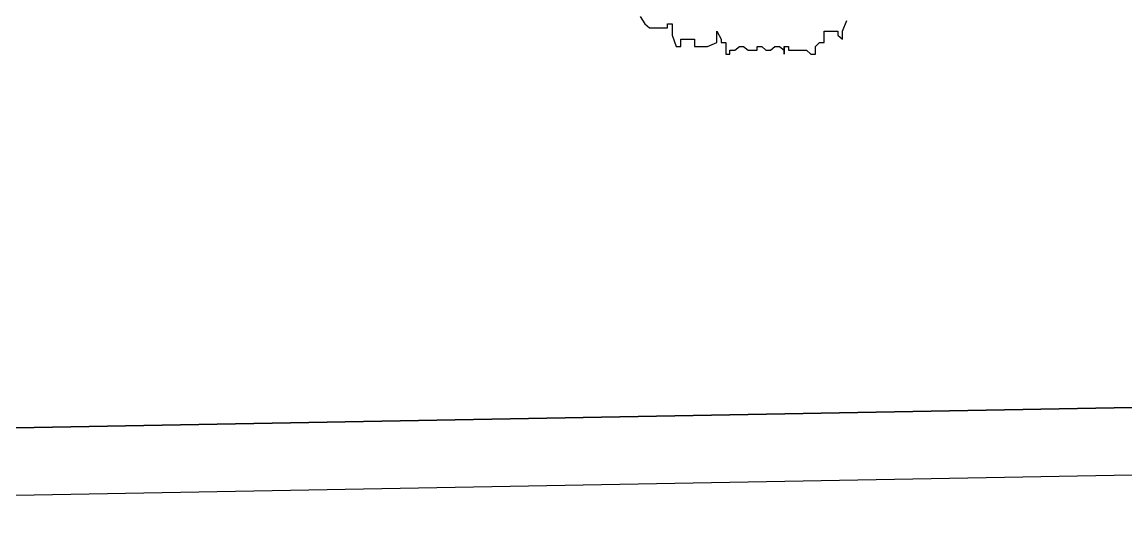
# Model space of a CAD drawing. Extents: x -30 to 1202, y 231 to 898.
# Drawn here: x 53.123 to 58.007, y 439.516 to 441.733 of the extents above; entities that cross this region are included whole.
import ezdxf

# ---------------------------------------------------------------- set-up
doc = ezdxf.new("R2010")
doc.units = 0
doc.header["$LTSCALE"] = 0.04
doc.layers.get('0').update_dxf_attribs({"linetype": 'CONTINUOUS'})
for name, color, linetype in [('CONTORXXNP----00', 255, 'CONTINUOUS'), ('PISO', 1, 'CONTINUOUS'), ('VISTA', 2, 'CONTINUOUS')]:
    doc.layers.add(name, color=color, linetype=linetype)
doc.styles.get("Standard").update_dxf_attribs({"font": 'romans.shx'})

# ---------------------------------------------------------------- blocks, each defined once
blk = doc.blocks.new('ARB3')
at = {"color": 0}
for p, q in [((0.4857, 0.1015), (0.4696, 0.1076)), ((0.4973, 0.1015), (0.4857, 0.1015)), ((0.4915, 0.0945), (0.4973, 0.1015)), ((0.4857, 0.0745), (0.4857, 0.0945)), ((0.4857, 0.0945), (0.4915, 0.0945)), ((0.5025, 0.0745), (0.4857, 0.0745)), ((0.5025, 0.0676), (0.5025, 0.0745)), ((0.5083, 0.0615), (0.5025, 0.0676)), ((0.5193, 0.0615), (0.5083, 0.0615)), ((0.5135, 0.0484), (0.5193, 0.0546)), ((0.5193, 0.0546), (0.5193, 0.0615)), ((0.5135, 0.0215), (0.5135, 0.0484)), ((0.5083, 0.0153), (0.5083, 0.0215)), ((0.5083, 0.0215), (0.5135, 0.0215)), ((0.5083, 0.0084), (0.5135, 0.0153)), ((0.5193, 0.0153), (0.5083, 0.0153)), ((0.5083, 0.0015), (0.5083, 0.0084)), ((0.5135, -0.0047), (0.5083, 0.0015)), ((0.5135, 0.0153), (0.5193, 0.0153)), ((0.5083, -0.0177), (0.5135, -0.0116)), ((0.5135, -0.0116), (0.5135, -0.0047)), ((0.5083, -0.0247), (0.5083, -0.0177)), ((0.5135, -0.0247), (0.5083, -0.0247)), ((0.5135, -0.0377), (0.5135, -0.0247)), ((0.5083, -0.0446), (0.5135, -0.0377)), ((0.5083, -0.0508), (0.5083, -0.0446)), ((0.5135, -0.0577), (0.5083, -0.0508)), ((0.5135, -0.0646), (0.5135, -0.0577)), ((0.5193, -0.0646), (0.5135, -0.0646)), ((0.5193, -0.0708), (0.5193, -0.0646)), ((0.4857, -0.0839), (0.4973, -0.0777)), ((0.4973, -0.0777), (0.5025, -0.0777)), ((0.5025, -0.0777), (0.5025, -0.0708)), ((0.5025, -0.0708), (0.5193, -0.0708)), ((0.5025, -0.0839), (0.4857, -0.0839)), ((0.5083, -0.0977), (0.5025, -0.0839)), ((0.5083, -0.1169), (0.5083, -0.0977)), ((0.4973, -0.1369), (0.4973, -0.1169)), ((0.4973, -0.1169), (0.5083, -0.1169)), ((0.4915, -0.15), (0.5083, -0.1438)), ((0.5083, -0.1369), (0.4973, -0.1369)), ((0.5083, -0.1438), (0.5083, -0.1369)), ((0.4747, -0.1569), (0.4747, -0.15)), ((0.4747, -0.15), (0.4915, -0.15)), ((0.4805, -0.1569), (0.4747, -0.1569)), ((0.4805, -0.1831), (0.4805, -0.1569)), ((0.4638, -0.1969), (0.4747, -0.19)), ((0.4747, -0.19), (0.4805, -0.1831))]:
    blk.add_line(p, q, dxfattribs=at)
at = {"layer": 'CONTORXXNP----00'}
for p, q in [((0.4857, 0.1015), (0.4696, 0.1076)), ((0.4973, 0.1015), (0.4857, 0.1015)), ((0.4915, 0.0945), (0.4973, 0.1015)), ((0.4857, 0.0945), (0.4915, 0.0945)), ((0.4857, 0.0745), (0.4857, 0.0945)), ((0.5025, 0.0745), (0.4857, 0.0745)), ((0.5025, 0.0676), (0.5025, 0.0745)), ((0.5083, 0.0615), (0.5025, 0.0676)), ((0.5193, 0.0615), (0.5083, 0.0615)), ((0.5135, 0.0484), (0.5193, 0.0546)), ((0.5193, 0.0546), (0.5193, 0.0615)), ((0.5135, 0.0215), (0.5135, 0.0484)), ((0.5083, 0.0215), (0.5135, 0.0215)), ((0.5083, 0.0153), (0.5083, 0.0215)), ((0.5083, 0.0153), (0.5135, 0.0153)), ((0.5083, 0.0084), (0.5135, 0.0153)), ((0.5083, 0.0015), (0.5083, 0.0084)), ((0.5135, -0.0047), (0.5083, 0.0015)), ((0.5083, -0.0177), (0.5135, -0.0116)), ((0.5135, -0.0116), (0.5135, -0.0047)), ((0.5083, -0.0247), (0.5083, -0.0177)), ((0.5135, -0.0247), (0.5083, -0.0247)), ((0.5135, -0.0377), (0.5135, -0.0247)), ((0.5083, -0.0446), (0.5135, -0.0377)), ((0.5083, -0.0508), (0.5083, -0.0446)), ((0.5135, -0.0577), (0.5083, -0.0508)), ((0.5135, -0.0646), (0.5135, -0.0577)), ((0.5193, -0.0646), (0.5135, -0.0646)), ((0.5193, -0.0708), (0.5193, -0.0646)), ((0.4857, -0.0839), (0.4973, -0.0777)), ((0.4973, -0.0777), (0.5025, -0.0777)), ((0.5025, -0.0708), (0.5193, -0.0708)), ((0.5025, -0.0777), (0.5025, -0.0708)), ((0.5025, -0.0839), (0.4857, -0.0839)), ((0.5083, -0.0977), (0.5025, -0.0839)), ((0.5083, -0.1169), (0.5083, -0.0977)), ((0.4973, -0.1169), (0.5083, -0.1169)), ((0.4973, -0.1369), (0.4973, -0.1169)), ((0.4915, -0.15), (0.5083, -0.1438)), ((0.5083, -0.1369), (0.4973, -0.1369)), ((0.5083, -0.1438), (0.5083, -0.1369)), ((0.4747, -0.15), (0.4915, -0.15)), ((0.4747, -0.1569), (0.4747, -0.15)), ((0.4805, -0.1569), (0.4747, -0.1569)), ((0.4805, -0.1831), (0.4805, -0.1569)), ((0.4638, -0.1969), (0.4747, -0.19)), ((0.4747, -0.19), (0.4805, -0.1831))]:
    blk.add_line(p, q, dxfattribs=at)
at = {"flags": 11}
blk.add_attdef('CENTROIDE', (-0.1114, -0.0329), '', height=0.0504, dxfattribs=at)

msp = doc.modelspace()

# ---------------------------------------------------------------- linework, layer by layer
at = {"layer": 'PISO', "color": 1}
msp.add_line((126.377, 441.2805), (42.5094, 439.7429), dxfattribs=at)
at = {"layer": 'VISTA', "color": 1}
for p, q in [((46.0694, 439.8082), (107.2756, 440.9291)), ((46.3094, 439.5162), (106.9849, 440.6201))]:
    msp.add_line(p, q, dxfattribs=at)

# ---------------------------------------------------------------- block references
at = {"layer": 'PISO', "xscale": 3, "yscale": 3, "zscale": 3, "rotation": 270}
msp.add_blockref('ARB3', (56.4493, 443.149), dxfattribs=at)

doc.saveas('drawing.dxf')
